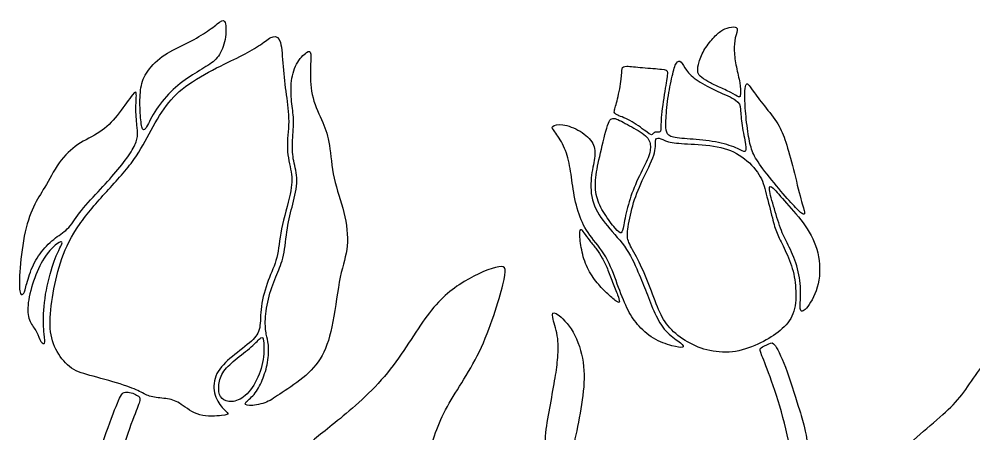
# Model space of a CAD drawing. Header units: millimetres. Extents: x -100 to 100, y -108 to 99.
# Drawn here: x 4.23 to 50.62, y -19.6 to 0.54 of the extents above; entities that cross this region are included whole.
import ezdxf

# ---------------------------------------------------------------- set-up
doc = ezdxf.new("R2010")
doc.units = ezdxf.units.MM
doc.header["$MEASUREMENT"] = 0

msp = doc.modelspace()

# ---------------------------------------------------------------- linework, layer by layer
at = {"color": 5, "linetype": 'ByBlock', "lineweight": -2}
for points, knots in [([(13.179, -0.182), (12.901, -0.357), (12.569, -0.534), (12.219, -0.707), (11.869, -0.88), (11.501, -1.05), (11.181, -1.283), (10.861, -1.517), (10.588, -1.814), (10.415, -2.084), (10.242, -2.355), (10.168, -2.599), (10.13, -2.901), (10.093, -3.204), (10.093, -3.564), (10.107, -3.895), (10.122, -4.226), (10.15, -4.526), (10.19, -4.693), (10.231, -4.859), (10.284, -4.891), (10.475, -4.608), (10.613, -4.293), (11.027, -3.632), (11.303, -3.285), (11.897, -2.698), (12.215, -2.457), (12.845, -2.044), (13.156, -1.87), (13.4, -1.709), (13.644, -1.548), (13.821, -1.4), (13.962, -1.174), (14.104, -0.947), (14.21, -0.643), (14.254, -0.328), (14.298, -0.014), (14.281, 0.312), (14.212, 0.425), (14.143, 0.538), (14.022, 0.439), (13.851, 0.303), (13.679, 0.167), (13.457, -0.007), (13.179, -0.182)], [0, 0, 0, 0, 0.058824, 0.058824, 0.058824, 0.117647, 0.117647, 0.117647, 0.176471, 0.176471, 0.176471, 0.235294, 0.235294, 0.235294, 0.294118, 0.294118, 0.294118, 0.352941, 0.352941, 0.352941, 0.411765, 0.411765, 0.470588, 0.470588, 0.529412, 0.529412, 0.588235, 0.588235, 0.647059, 0.647059, 0.647059, 0.705882, 0.705882, 0.705882, 0.764706, 0.764706, 0.764706, 0.823529, 0.823529, 0.823529, 0.882353, 0.882353, 0.882353, 1, 1, 1, 1]), ([(37.996, -0.336), (37.846, -0.493), (37.678, -0.698), (37.548, -0.912), (37.417, -1.127), (37.323, -1.352), (37.267, -1.537), (37.211, -1.722), (37.192, -1.868), (37.2, -1.977), (37.207, -2.086), (37.241, -2.158), (37.324, -2.238), (37.408, -2.317), (37.542, -2.405), (37.695, -2.49), (37.848, -2.576), (38.019, -2.659), (38.214, -2.749), (38.409, -2.839), (38.629, -2.934), (38.803, -3.026), (38.978, -3.117), (39.107, -3.204), (39.18, -3.227), (39.253, -3.25), (39.269, -3.208), (39.276, -3.09), (39.283, -2.973), (39.279, -2.78), (39.241, -2.55), (39.202, -2.321), (39.129, -2.054), (39.02, -1.518), (38.984, -1.248), (38.975, -1.006), (38.966, -0.765), (38.983, -0.552), (39.025, -0.363), (39.067, -0.175), (39.134, -0.01), (39.109, 0.075), (39.083, 0.161), (38.966, 0.167), (38.834, 0.149), (38.703, 0.131), (38.557, 0.087), (38.418, 0.01), (38.279, -0.067), (38.146, -0.178), (37.996, -0.336)], [0, 0, 0, 0, 0.055556, 0.055556, 0.055556, 0.111111, 0.111111, 0.111111, 0.166667, 0.166667, 0.166667, 0.222222, 0.222222, 0.222222, 0.277778, 0.277778, 0.277778, 0.333333, 0.333333, 0.333333, 0.388889, 0.388889, 0.388889, 0.444444, 0.444444, 0.444444, 0.5, 0.5, 0.5, 0.555556, 0.555556, 0.555556, 0.611111, 0.611111, 0.666667, 0.666667, 0.666667, 0.722222, 0.722222, 0.722222, 0.777778, 0.777778, 0.777778, 0.833333, 0.833333, 0.833333, 0.888889, 0.888889, 0.888889, 1, 1, 1, 1]), ([(14.008, -1.74), (13.524, -1.984), (12.933, -2.302), (12.475, -2.62), (12.017, -2.938), (11.692, -3.257), (11.388, -3.662), (11.084, -4.067), (10.801, -4.558), (10.281, -5.51), (10.044, -5.969), (9.294, -6.963), (8.781, -7.497), (8.3, -8.031), (7.819, -8.565), (7.37, -9.099), (7.02, -9.642), (6.67, -10.185), (6.419, -10.737), (6.235, -11.297), (6.051, -11.858), (5.934, -12.427), (5.848, -12.972), (5.761, -13.516), (5.704, -14.036), (5.738, -14.477), (5.772, -14.917), (5.895, -15.278), (6.078, -15.603), (6.26, -15.928), (6.5, -16.218), (6.778, -16.406), (7.055, -16.593), (7.37, -16.678), (7.828, -16.802), (8.286, -16.926), (8.887, -17.088), (9.726, -17.364), (9.962, -17.477), (10.157, -17.576), (10.351, -17.675), (10.504, -17.76), (10.718, -17.806), (10.931, -17.852), (11.207, -17.859), (11.441, -17.898), (11.674, -17.937), (11.865, -18.008), (12.107, -18.167), (12.35, -18.326), (12.643, -18.574), (13.007, -18.676), (13.372, -18.779), (13.807, -18.736), (14.061, -18.705), (14.316, -18.673), (14.39, -18.652), (14.369, -18.602), (14.348, -18.553), (14.231, -18.475), (14.091, -18.312), (13.952, -18.149), (13.789, -17.902), (13.722, -17.608), (13.655, -17.315), (13.683, -16.975), (13.837, -16.673), (13.991, -16.371), (14.27, -16.105), (14.59, -15.84), (14.91, -15.575), (15.271, -15.309), (15.51, -15.092), (15.748, -14.875), (15.865, -14.705), (15.915, -14.439), (15.964, -14.174), (15.946, -13.814), (16.001, -13.407), (16.056, -13), (16.183, -12.547), (16.332, -12.153), (16.48, -11.759), (16.65, -11.423), (16.747, -11.034), (16.845, -10.645), (16.869, -10.203), (16.981, -9.651), (17.092, -9.099), (17.29, -8.438), (17.391, -7.966), (17.492, -7.494), (17.495, -7.211), (17.389, -6.546), (17.28, -6.164), (17.262, -5.747), (17.244, -5.329), (17.319, -4.877), (17.324, -4.438), (17.329, -3.999), (17.266, -3.575), (17.205, -3.131), (17.145, -2.687), (17.089, -2.224), (17.014, -1.312), (16.997, -0.862), (16.923, -0.604), (16.848, -0.346), (16.717, -0.279), (16.424, -0.35), (16.261, -0.488), (16.038, -0.645), (15.816, -0.802), (15.533, -0.979), (15.202, -1.152), (14.871, -1.326), (14.493, -1.496), (14.008, -1.74)], [0, 0, 0, 0, 0.02381, 0.02381, 0.02381, 0.047619, 0.047619, 0.047619, 0.071429, 0.071429, 0.095238, 0.095238, 0.119048, 0.119048, 0.119048, 0.142857, 0.142857, 0.142857, 0.166667, 0.166667, 0.166667, 0.190476, 0.190476, 0.190476, 0.214286, 0.214286, 0.214286, 0.238095, 0.238095, 0.238095, 0.261905, 0.261905, 0.261905, 0.285714, 0.285714, 0.285714, 0.309524, 0.309524, 0.333333, 0.333333, 0.333333, 0.357143, 0.357143, 0.357143, 0.380952, 0.380952, 0.380952, 0.404762, 0.404762, 0.404762, 0.428571, 0.428571, 0.428571, 0.452381, 0.452381, 0.452381, 0.47619, 0.47619, 0.47619, 0.5, 0.5, 0.5, 0.52381, 0.52381, 0.52381, 0.547619, 0.547619, 0.547619, 0.571429, 0.571429, 0.571429, 0.595238, 0.595238, 0.595238, 0.619048, 0.619048, 0.619048, 0.642857, 0.642857, 0.642857, 0.666667, 0.666667, 0.666667, 0.690476, 0.690476, 0.690476, 0.714286, 0.714286, 0.714286, 0.738095, 0.738095, 0.738095, 0.761905, 0.761905, 0.785714, 0.785714, 0.785714, 0.809524, 0.809524, 0.809524, 0.833333, 0.833333, 0.833333, 0.857143, 0.857143, 0.880952, 0.880952, 0.880952, 0.904762, 0.904762, 0.928571, 0.928571, 0.928571, 0.952381, 0.952381, 0.952381, 1, 1, 1, 1]), ([(16.744, -11.862), (16.615, -12.169), (16.473, -12.53), (16.372, -12.913), (16.272, -13.297), (16.211, -13.704), (16.194, -14.024), (16.176, -14.344), (16.201, -14.577), (16.236, -14.758), (16.272, -14.938), (16.318, -15.065), (16.337, -15.286), (16.356, -15.507), (16.349, -15.822), (16.298, -16.125), (16.247, -16.427), (16.151, -16.717), (16.04, -16.984), (15.928, -17.251), (15.801, -17.495), (15.644, -17.679), (15.486, -17.863), (15.299, -17.987), (15.235, -18.075), (15.172, -18.163), (15.232, -18.216), (15.417, -18.22), (15.603, -18.223), (15.914, -18.177), (16.16, -18.089), (16.406, -18.001), (16.586, -17.87), (17.202, -17.46), (17.637, -17.18), (18.013, -16.873), (18.39, -16.565), (18.708, -16.229), (18.947, -15.796), (19.186, -15.362), (19.345, -14.832), (19.474, -14.144), (19.603, -13.456), (19.702, -12.611), (19.831, -11.987), (19.96, -11.363), (20.119, -10.959), (20.165, -10.471), (20.211, -9.983), (20.144, -9.41), (20.006, -8.85), (19.868, -8.289), (19.66, -7.741), (19.536, -7.179), (19.412, -6.616), (19.373, -6.04), (19.304, -5.594), (19.235, -5.149), (19.136, -4.834), (18.982, -4.475), (18.828, -4.116), (18.62, -3.713), (18.507, -3.285), (18.393, -2.857), (18.376, -2.404), (18.379, -2.022), (18.383, -1.64), (18.408, -1.329), (18.394, -1.167), (18.379, -1.004), (18.326, -0.99), (18.194, -1.085), (18.061, -1.181), (17.849, -1.386), (17.704, -1.651), (17.559, -1.916), (17.481, -2.242), (17.453, -2.581), (17.424, -2.921), (17.446, -3.274), (17.479, -3.577), (17.513, -3.879), (17.559, -4.13), (17.561, -4.445), (17.562, -4.76), (17.52, -5.138), (17.508, -5.463), (17.495, -5.789), (17.513, -6.061), (17.626, -6.638), (17.722, -6.942), (17.72, -7.297), (17.718, -7.653), (17.619, -8.059), (17.522, -8.443), (17.424, -8.827), (17.329, -9.188), (17.26, -9.619), (17.192, -10.05), (17.15, -10.551), (17.071, -10.927), (16.991, -11.304), (16.874, -11.556), (16.744, -11.862)], [0, 0, 0, 0, 0.027778, 0.027778, 0.027778, 0.055556, 0.055556, 0.055556, 0.083333, 0.083333, 0.083333, 0.111111, 0.111111, 0.111111, 0.138889, 0.138889, 0.138889, 0.166667, 0.166667, 0.166667, 0.194444, 0.194444, 0.194444, 0.222222, 0.222222, 0.222222, 0.25, 0.25, 0.25, 0.277778, 0.277778, 0.277778, 0.305556, 0.305556, 0.333333, 0.333333, 0.333333, 0.361111, 0.361111, 0.361111, 0.388889, 0.388889, 0.388889, 0.416667, 0.416667, 0.416667, 0.444444, 0.444444, 0.444444, 0.472222, 0.472222, 0.472222, 0.5, 0.5, 0.5, 0.527778, 0.527778, 0.527778, 0.555556, 0.555556, 0.555556, 0.583333, 0.583333, 0.583333, 0.611111, 0.611111, 0.611111, 0.638889, 0.638889, 0.638889, 0.666667, 0.666667, 0.666667, 0.694444, 0.694444, 0.694444, 0.722222, 0.722222, 0.722222, 0.75, 0.75, 0.75, 0.777778, 0.777778, 0.777778, 0.805556, 0.805556, 0.805556, 0.833333, 0.833333, 0.861111, 0.861111, 0.861111, 0.888889, 0.888889, 0.888889, 0.916667, 0.916667, 0.916667, 0.944444, 0.944444, 0.944444, 1, 1, 1, 1]), ([(33.482, -2.381), (33.448, -2.651), (33.374, -3.047), (33.234, -3.62), (33.166, -3.798), (33.148, -3.909), (33.13, -4.019), (33.16, -4.063), (33.309, -4.128), (33.458, -4.194), (33.726, -4.281), (34.005, -4.442), (34.283, -4.603), (34.571, -4.837), (34.739, -4.958), (34.907, -5.079), (34.954, -5.086), (34.992, -5.06), (35.031, -5.035), (35.061, -4.978), (35.165, -4.935), (35.239, -4.948), (35.294, -4.951), (35.349, -4.955), (35.386, -4.948), (35.4, -4.829), (35.413, -4.71), (35.403, -4.479), (35.44, -4.101), (35.477, -3.724), (35.561, -3.201), (35.624, -2.82), (35.688, -2.44), (35.732, -2.202), (35.723, -2.071), (35.715, -1.94), (35.655, -1.917), (35.438, -1.893), (35.222, -1.87), (34.85, -1.846), (34.523, -1.816), (34.196, -1.786), (33.914, -1.749), (33.752, -1.749), (33.589, -1.749), (33.545, -1.786), (33.527, -1.876), (33.508, -1.967), (33.515, -2.111), (33.482, -2.381)], [0, 0, 0, 0, 0.055556, 0.055556, 0.111111, 0.111111, 0.111111, 0.166667, 0.166667, 0.166667, 0.222222, 0.222222, 0.222222, 0.277778, 0.277778, 0.277778, 0.333333, 0.333333, 0.333333, 0.388889, 0.388889, 0.444444, 0.444444, 0.444444, 0.5, 0.5, 0.5, 0.555556, 0.555556, 0.555556, 0.611111, 0.611111, 0.611111, 0.666667, 0.666667, 0.666667, 0.722222, 0.722222, 0.722222, 0.777778, 0.777778, 0.777778, 0.833333, 0.833333, 0.833333, 0.888889, 0.888889, 0.888889, 1, 1, 1, 1]), ([(35.956, -2.239), (35.886, -2.544), (35.805, -2.933), (35.695, -3.711), (35.665, -4.1), (35.655, -4.38), (35.645, -4.66), (35.655, -4.831), (35.738, -5.075), (35.812, -5.149), (36.023, -5.196), (36.235, -5.243), (36.583, -5.263), (37.375, -5.327), (37.817, -5.371), (38.203, -5.451), (38.589, -5.532), (38.917, -5.649), (39.127, -5.743), (39.337, -5.837), (39.427, -5.907), (39.482, -5.89), (39.538, -5.874), (39.558, -5.77), (39.524, -5.538), (39.491, -5.307), (39.404, -4.948), (39.355, -4.633), (39.306, -4.318), (39.296, -4.046), (39.256, -3.647), (39.226, -3.52), (39.04, -3.39), (38.854, -3.261), (38.512, -3.131), (38.168, -2.973), (37.824, -2.815), (37.479, -2.631), (37.216, -2.455), (36.952, -2.279), (36.771, -2.111), (36.649, -1.947), (36.526, -1.783), (36.463, -1.622), (36.389, -1.546), (36.315, -1.471), (36.231, -1.481), (36.159, -1.596), (36.087, -1.712), (36.027, -1.933), (35.956, -2.239)], [0, 0, 0, 0, 0.052632, 0.052632, 0.105263, 0.105263, 0.105263, 0.157895, 0.157895, 0.210526, 0.210526, 0.210526, 0.263158, 0.263158, 0.315789, 0.315789, 0.315789, 0.368421, 0.368421, 0.368421, 0.421053, 0.421053, 0.421053, 0.473684, 0.473684, 0.473684, 0.526316, 0.526316, 0.526316, 0.578947, 0.578947, 0.631579, 0.631579, 0.631579, 0.684211, 0.684211, 0.684211, 0.736842, 0.736842, 0.736842, 0.789474, 0.789474, 0.789474, 0.842105, 0.842105, 0.842105, 0.894737, 0.894737, 0.894737, 1, 1, 1, 1]), ([(40.278, -6.612), (40.504, -6.923), (40.836, -7.336), (41.133, -7.688), (41.431, -8.04), (41.694, -8.331), (41.883, -8.533), (42.071, -8.736), (42.186, -8.848), (42.348, -8.957), (42.397, -8.954), (42.387, -8.854), (42.377, -8.754), (42.308, -8.558), (42.207, -8.185), (42.107, -7.812), (41.974, -7.262), (41.846, -6.758), (41.718, -6.254), (41.594, -5.796), (41.367, -5.085), (41.265, -4.832), (41.089, -4.551), (40.913, -4.269), (40.663, -3.959), (40.442, -3.678), (40.22, -3.397), (40.028, -3.145), (39.771, -2.787), (39.707, -2.679), (39.655, -2.633), (39.602, -2.587), (39.56, -2.602), (39.533, -2.674), (39.506, -2.746), (39.494, -2.876), (39.491, -3.079), (39.488, -3.283), (39.493, -3.561), (39.52, -3.916), (39.548, -4.271), (39.598, -4.701), (39.704, -5.382), (39.759, -5.632), (39.847, -5.862), (39.934, -6.091), (40.053, -6.301), (40.278, -6.612)], [0, 0, 0, 0, 0.055556, 0.055556, 0.055556, 0.111111, 0.111111, 0.111111, 0.166667, 0.166667, 0.222222, 0.222222, 0.222222, 0.277778, 0.277778, 0.277778, 0.333333, 0.333333, 0.333333, 0.388889, 0.388889, 0.444444, 0.444444, 0.444444, 0.5, 0.5, 0.5, 0.555556, 0.555556, 0.611111, 0.611111, 0.611111, 0.666667, 0.666667, 0.666667, 0.722222, 0.722222, 0.722222, 0.777778, 0.777778, 0.777778, 0.833333, 0.833333, 0.888889, 0.888889, 0.888889, 1, 1, 1, 1]), ([(9.664, -5.907), (9.506, -6.157), (9.28, -6.457), (8.778, -7.069), (8.502, -7.38), (8.185, -7.718), (7.869, -8.056), (7.511, -8.42), (7.253, -8.747), (6.995, -9.074), (6.836, -9.364), (6.643, -9.573), (6.451, -9.782), (6.224, -9.909), (5.993, -10.088), (5.761, -10.266), (5.524, -10.496), (5.321, -10.758), (5.117, -11.02), (4.947, -11.313), (4.82, -11.623), (4.693, -11.932), (4.608, -12.257), (4.551, -12.466), (4.495, -12.675), (4.466, -12.767), (4.415, -12.813), (4.364, -12.859), (4.29, -12.859), (4.258, -12.661), (4.226, -12.463), (4.237, -12.066), (4.279, -11.536), (4.321, -11.005), (4.396, -10.341), (4.52, -9.789), (4.643, -9.237), (4.817, -8.799), (5.167, -8.102), (5.344, -7.844), (5.552, -7.485), (5.761, -7.126), (6.001, -6.666), (6.277, -6.307), (6.553, -5.948), (6.864, -5.69), (7.213, -5.474), (7.561, -5.258), (7.947, -5.085), (8.265, -4.855), (8.583, -4.625), (8.834, -4.339), (9.085, -4.014), (9.336, -3.688), (9.588, -3.324), (9.732, -3.144), (9.877, -2.963), (9.916, -2.967), (9.922, -3.117), (9.927, -3.267), (9.899, -3.564), (9.902, -3.869), (9.906, -4.173), (9.941, -4.484), (9.962, -4.717), (9.984, -4.951), (9.991, -5.106), (9.95, -5.283), (9.909, -5.46), (9.821, -5.658), (9.664, -5.907)], [0, 0, 0, 0, 0.04, 0.04, 0.08, 0.08, 0.08, 0.12, 0.12, 0.12, 0.16, 0.16, 0.16, 0.2, 0.2, 0.2, 0.24, 0.24, 0.24, 0.28, 0.28, 0.28, 0.32, 0.32, 0.32, 0.36, 0.36, 0.36, 0.4, 0.4, 0.4, 0.44, 0.44, 0.44, 0.48, 0.48, 0.48, 0.52, 0.52, 0.56, 0.56, 0.56, 0.6, 0.6, 0.6, 0.64, 0.64, 0.64, 0.68, 0.68, 0.68, 0.72, 0.72, 0.72, 0.76, 0.76, 0.76, 0.8, 0.8, 0.8, 0.84, 0.84, 0.84, 0.88, 0.88, 0.88, 0.92, 0.92, 0.92, 1, 1, 1, 1]), ([(34.355, -11.868), (34.201, -11.499), (34.01, -11.049), (33.738, -10.642), (33.467, -10.234), (33.115, -9.869), (32.511, -9.141), (32.26, -8.779), (32.129, -8.38), (31.998, -7.981), (31.988, -7.545), (32.025, -7.171), (32.062, -6.797), (32.146, -6.485), (32.182, -6.216), (32.219, -5.946), (32.209, -5.718), (32.094, -5.5), (31.978, -5.282), (31.757, -5.074), (31.485, -4.909), (31.213, -4.745), (30.891, -4.624), (30.395, -4.557), (30.221, -4.611), (30.159, -4.668), (30.097, -4.725), (30.147, -4.785), (30.259, -4.94), (30.372, -5.094), (30.546, -5.342), (30.68, -5.627), (30.814, -5.912), (30.908, -6.234), (30.975, -6.584), (31.042, -6.935), (31.083, -7.314), (31.148, -7.721), (31.213, -8.129), (31.304, -8.564), (31.559, -9.312), (31.723, -9.624), (31.956, -9.946), (32.189, -10.268), (32.491, -10.6), (32.726, -11.004), (32.96, -11.408), (33.128, -11.884), (33.45, -12.76), (33.604, -13.159), (33.913, -13.799), (34.067, -14.04), (34.483, -14.527), (34.744, -14.772), (35.045, -14.951), (35.345, -15.13), (35.683, -15.244), (35.942, -15.316), (36.2, -15.388), (36.377, -15.419), (36.453, -15.395), (36.528, -15.372), (36.502, -15.295), (36.357, -15.177), (36.213, -15.06), (35.952, -14.902), (35.732, -14.684), (35.512, -14.466), (35.335, -14.188), (35.177, -13.866), (35.019, -13.544), (34.882, -13.179), (34.754, -12.852), (34.627, -12.525), (34.51, -12.236), (34.355, -11.868)], [0, 0, 0, 0, 0.035714, 0.035714, 0.035714, 0.071429, 0.071429, 0.107143, 0.107143, 0.107143, 0.142857, 0.142857, 0.142857, 0.178571, 0.178571, 0.178571, 0.214286, 0.214286, 0.214286, 0.25, 0.25, 0.25, 0.285714, 0.285714, 0.321429, 0.321429, 0.321429, 0.357143, 0.357143, 0.357143, 0.392857, 0.392857, 0.392857, 0.428571, 0.428571, 0.428571, 0.464286, 0.464286, 0.464286, 0.5, 0.5, 0.535714, 0.535714, 0.535714, 0.571429, 0.571429, 0.571429, 0.607143, 0.607143, 0.642857, 0.642857, 0.678571, 0.678571, 0.714286, 0.714286, 0.714286, 0.75, 0.75, 0.75, 0.785714, 0.785714, 0.785714, 0.821429, 0.821429, 0.821429, 0.857143, 0.857143, 0.857143, 0.892857, 0.892857, 0.892857, 0.928571, 0.928571, 0.928571, 1, 1, 1, 1]), ([(32.476, -5.959), (32.368, -6.427), (32.281, -6.806), (32.244, -7.148), (32.207, -7.49), (32.221, -7.795), (32.293, -8.082), (32.365, -8.368), (32.496, -8.637), (32.663, -8.903), (32.831, -9.17), (33.036, -9.435), (33.185, -9.606), (33.334, -9.777), (33.428, -9.854), (33.483, -9.832), (33.539, -9.81), (33.555, -9.69), (33.602, -9.445), (33.649, -9.2), (33.727, -8.831), (33.829, -8.466), (33.931, -8.1), (34.059, -7.738), (34.229, -7.361), (34.401, -6.984), (34.615, -6.591), (34.741, -6.299), (34.867, -6.008), (34.904, -5.817), (34.897, -5.637), (34.89, -5.458), (34.84, -5.29), (34.659, -5.124), (34.478, -4.958), (34.166, -4.794), (33.884, -4.638), (33.602, -4.482), (33.351, -4.334), (33.182, -4.292), (33.012, -4.251), (32.925, -4.314), (32.818, -4.624), (32.71, -4.935), (32.583, -5.491), (32.476, -5.959)], [0, 0, 0, 0, 0.0625, 0.0625, 0.0625, 0.125, 0.125, 0.125, 0.1875, 0.1875, 0.1875, 0.25, 0.25, 0.25, 0.3125, 0.3125, 0.3125, 0.375, 0.375, 0.375, 0.4375, 0.4375, 0.4375, 0.5, 0.5, 0.5, 0.5625, 0.5625, 0.5625, 0.625, 0.625, 0.625, 0.6875, 0.6875, 0.6875, 0.75, 0.75, 0.75, 0.8125, 0.8125, 0.8125, 0.875, 0.875, 0.875, 1, 1, 1, 1]), ([(40.824, -9.104), (40.738, -8.774), (40.621, -8.321), (40.525, -7.953), (40.43, -7.584), (40.356, -7.299), (40.17, -6.999), (39.984, -6.698), (39.685, -6.383), (39.343, -6.145), (39.001, -5.907), (38.616, -5.746), (38.148, -5.656), (37.68, -5.565), (37.13, -5.545), (36.708, -5.521), (36.285, -5.498), (35.99, -5.471), (35.774, -5.412), (35.557, -5.354), (35.42, -5.263), (35.321, -5.241), (35.222, -5.22), (35.162, -5.267), (35.148, -5.394), (35.135, -5.521), (35.168, -5.729), (35.061, -6.068), (34.954, -6.407), (34.706, -6.876), (34.506, -7.302), (34.307, -7.728), (34.156, -8.11), (34.04, -8.519), (33.924, -8.928), (33.844, -9.364), (33.805, -9.658), (33.767, -9.951), (33.77, -10.102), (33.856, -10.31), (33.941, -10.518), (34.109, -10.783), (34.464, -11.477), (34.652, -11.906), (34.821, -12.339), (34.991, -12.771), (35.142, -13.207), (35.298, -13.564), (35.453, -13.921), (35.614, -14.2), (35.844, -14.455), (36.074, -14.709), (36.372, -14.941), (36.703, -15.13), (37.033, -15.32), (37.395, -15.467), (37.791, -15.553), (38.186, -15.638), (38.616, -15.662), (39.04, -15.591), (39.464, -15.521), (39.883, -15.357), (40.621, -14.995), (40.94, -14.797), (41.209, -14.572), (41.479, -14.347), (41.701, -14.096), (41.825, -13.772), (41.949, -13.449), (41.976, -13.053), (41.962, -12.672), (41.949, -12.292), (41.895, -11.926), (41.791, -11.569), (41.687, -11.212), (41.533, -10.863), (41.396, -10.578), (41.258, -10.293), (41.137, -10.072), (41.05, -9.857), (40.963, -9.643), (40.909, -9.435), (40.824, -9.104)], [0, 0, 0, 0, 0.034483, 0.034483, 0.034483, 0.068966, 0.068966, 0.068966, 0.103448, 0.103448, 0.103448, 0.137931, 0.137931, 0.137931, 0.172414, 0.172414, 0.172414, 0.206897, 0.206897, 0.206897, 0.241379, 0.241379, 0.241379, 0.275862, 0.275862, 0.275862, 0.310345, 0.310345, 0.310345, 0.344828, 0.344828, 0.344828, 0.37931, 0.37931, 0.37931, 0.413793, 0.413793, 0.413793, 0.448276, 0.448276, 0.448276, 0.482759, 0.482759, 0.517241, 0.517241, 0.517241, 0.551724, 0.551724, 0.551724, 0.586207, 0.586207, 0.586207, 0.62069, 0.62069, 0.62069, 0.655172, 0.655172, 0.655172, 0.689655, 0.689655, 0.689655, 0.724138, 0.724138, 0.758621, 0.758621, 0.758621, 0.793103, 0.793103, 0.793103, 0.827586, 0.827586, 0.827586, 0.862069, 0.862069, 0.862069, 0.896552, 0.896552, 0.896552, 0.931034, 0.931034, 0.931034, 1, 1, 1, 1]), ([(42.422, -9.495), (42.144, -9.094), (41.802, -8.725), (41.518, -8.404), (41.235, -8.082), (41.01, -7.807), (40.868, -7.676), (40.725, -7.545), (40.665, -7.559), (40.686, -7.748), (40.708, -7.937), (40.812, -8.303), (40.921, -8.675), (41.03, -9.047), (41.144, -9.426), (41.263, -9.725), (41.382, -10.023), (41.506, -10.241), (41.647, -10.536), (41.788, -10.831), (41.946, -11.204), (42.048, -11.584), (42.15, -11.965), (42.197, -12.354), (42.197, -12.719), (42.197, -13.085), (42.15, -13.427), (42.192, -13.566), (42.234, -13.705), (42.365, -13.641), (42.72, -13.179), (42.945, -12.78), (43.051, -12.31), (43.156, -11.841), (43.143, -11.301), (43.029, -10.815), (42.915, -10.328), (42.7, -9.896), (42.422, -9.495)], [0, 0, 0, 0, 0.071429, 0.071429, 0.071429, 0.142857, 0.142857, 0.142857, 0.214286, 0.214286, 0.214286, 0.285714, 0.285714, 0.285714, 0.357143, 0.357143, 0.357143, 0.428571, 0.428571, 0.428571, 0.5, 0.5, 0.5, 0.571429, 0.571429, 0.571429, 0.642857, 0.642857, 0.642857, 0.714286, 0.714286, 0.785714, 0.785714, 0.785714, 0.857143, 0.857143, 0.857143, 1, 1, 1, 1]), ([(33.058, -12.227), (32.969, -12), (32.888, -11.775), (32.807, -11.58), (32.726, -11.385), (32.643, -11.219), (32.558, -11.065), (32.472, -10.912), (32.384, -10.771), (32.281, -10.633), (32.177, -10.494), (32.06, -10.359), (31.949, -10.219), (31.839, -10.08), (31.735, -9.938), (31.668, -9.837), (31.601, -9.737), (31.57, -9.678), (31.505, -9.669), (31.47, -9.72), (31.469, -9.895), (31.468, -10.07), (31.502, -10.37), (31.561, -10.667), (31.621, -10.964), (31.706, -11.257), (31.838, -11.53), (31.969, -11.802), (32.147, -12.054), (32.494, -12.476), (32.664, -12.647), (32.834, -12.806), (33.004, -12.966), (33.175, -13.113), (33.272, -13.178), (33.369, -13.242), (33.393, -13.224), (33.391, -13.108), (33.366, -13.011), (33.305, -12.848), (33.244, -12.684), (33.146, -12.454), (33.058, -12.227)], [0, 0, 0, 0, 0.0625, 0.0625, 0.0625, 0.125, 0.125, 0.125, 0.1875, 0.1875, 0.1875, 0.25, 0.25, 0.25, 0.3125, 0.3125, 0.3125, 0.375, 0.375, 0.4375, 0.4375, 0.4375, 0.5, 0.5, 0.5, 0.5625, 0.5625, 0.5625, 0.625, 0.625, 0.6875, 0.6875, 0.6875, 0.75, 0.75, 0.75, 0.8125, 0.8125, 0.875, 0.875, 0.875, 1, 1, 1, 1]), ([(6.078, -10.857), (5.966, -11.115), (5.807, -11.536), (5.552, -12.533), (5.457, -13.11), (5.423, -13.596), (5.39, -14.082), (5.418, -14.478), (5.471, -15.005), (5.496, -15.136), (5.468, -15.191), (5.439, -15.246), (5.358, -15.225), (5.22, -15.005), (5.163, -14.807), (4.976, -14.471), (4.845, -14.333), (4.758, -14.139), (4.672, -13.944), (4.629, -13.693), (4.659, -13.354), (4.689, -13.014), (4.792, -12.586), (4.932, -12.176), (5.071, -11.766), (5.248, -11.373), (5.439, -11.073), (5.63, -10.772), (5.835, -10.563), (6.136, -10.309), (6.231, -10.263), (6.277, -10.272), (6.323, -10.28), (6.32, -10.344), (6.286, -10.424), (6.253, -10.503), (6.189, -10.599), (6.078, -10.857)], [0, 0, 0, 0, 0.066667, 0.066667, 0.133333, 0.133333, 0.133333, 0.2, 0.2, 0.266667, 0.266667, 0.266667, 0.333333, 0.333333, 0.4, 0.4, 0.466667, 0.466667, 0.466667, 0.533333, 0.533333, 0.533333, 0.6, 0.6, 0.6, 0.666667, 0.666667, 0.666667, 0.733333, 0.733333, 0.8, 0.8, 0.8, 0.866667, 0.866667, 0.866667, 1, 1, 1, 1]), ([(19.699, -18.956), (20.413, -18.376), (21.354, -17.569), (22.118, -16.636), (22.882, -15.702), (23.469, -14.641), (24.052, -13.863), (24.636, -13.085), (25.216, -12.59), (25.849, -12.204), (26.482, -11.819), (27.168, -11.543), (27.529, -11.486), (27.89, -11.43), (27.925, -11.592), (27.734, -12.356), (27.543, -13.12), (27.126, -14.485), (26.588, -15.599), (26.051, -16.713), (25.393, -17.576), (24.947, -18.429), (24.502, -19.281), (24.268, -20.123), (23.999, -20.848), (23.731, -21.573), (23.426, -22.181), (23.083, -22.687), (22.74, -23.192), (22.358, -23.596), (21.86, -24.094), (21.361, -24.593), (20.746, -25.187), (20.063, -25.763), (19.381, -26.34), (18.631, -26.899), (17.899, -27.447), (17.167, -27.995), (16.452, -28.533), (16.063, -28.826), (15.674, -29.12), (15.611, -29.169), (15.565, -28.978), (15.519, -28.787), (15.49, -28.356), (15.565, -27.62), (15.639, -26.885), (15.816, -25.845), (16.063, -24.862), (16.311, -23.878), (16.629, -22.952), (16.965, -22.192), (17.301, -21.431), (17.655, -20.837), (18.076, -20.363), (18.496, -19.889), (18.984, -19.535), (19.699, -18.956)], [0, 0, 0, 0, 0.05, 0.05, 0.05, 0.1, 0.1, 0.1, 0.15, 0.15, 0.15, 0.2, 0.2, 0.2, 0.25, 0.25, 0.25, 0.3, 0.3, 0.3, 0.35, 0.35, 0.35, 0.4, 0.4, 0.4, 0.45, 0.45, 0.45, 0.5, 0.5, 0.5, 0.55, 0.55, 0.55, 0.6, 0.6, 0.6, 0.65, 0.65, 0.65, 0.7, 0.7, 0.7, 0.75, 0.75, 0.75, 0.8, 0.8, 0.8, 0.85, 0.85, 0.85, 0.9, 0.9, 0.9, 1, 1, 1, 1]), ([(30.271, -16.877), (30.209, -17.253), (30.125, -17.719), (30.038, -18.18), (29.951, -18.641), (29.86, -19.097), (29.822, -19.545), (29.783, -19.993), (29.797, -20.432), (29.855, -20.851), (29.914, -21.27), (30.018, -21.669), (30.161, -22.08), (30.303, -22.491), (30.484, -22.913), (30.633, -23.172), (30.783, -23.43), (30.9, -23.524), (30.967, -23.527), (31.034, -23.53), (31.051, -23.443), (31.034, -23.234), (31.017, -23.024), (30.967, -22.692), (30.943, -21.844), (30.97, -21.327), (31.046, -20.814), (31.121, -20.301), (31.245, -19.791), (31.361, -19.237), (31.477, -18.682), (31.584, -18.081), (31.639, -17.523), (31.695, -16.965), (31.698, -16.448), (31.599, -15.93), (31.5, -15.412), (31.299, -14.892), (31.046, -14.502), (30.793, -14.111), (30.487, -13.849), (30.316, -13.759), (30.145, -13.668), (30.109, -13.749), (30.152, -13.952), (30.196, -14.155), (30.32, -14.48), (30.377, -14.83), (30.434, -15.181), (30.424, -15.556), (30.399, -15.887), (30.373, -16.217), (30.333, -16.502), (30.271, -16.877)], [0, 0, 0, 0, 0.052632, 0.052632, 0.052632, 0.105263, 0.105263, 0.105263, 0.157895, 0.157895, 0.157895, 0.210526, 0.210526, 0.210526, 0.263158, 0.263158, 0.263158, 0.315789, 0.315789, 0.315789, 0.368421, 0.368421, 0.368421, 0.421053, 0.421053, 0.473684, 0.473684, 0.473684, 0.526316, 0.526316, 0.526316, 0.578947, 0.578947, 0.578947, 0.631579, 0.631579, 0.631579, 0.684211, 0.684211, 0.684211, 0.736842, 0.736842, 0.736842, 0.789474, 0.789474, 0.789474, 0.842105, 0.842105, 0.842105, 0.894737, 0.894737, 0.894737, 1, 1, 1, 1]), ([(15.506, -15.375), (15.281, -15.571), (14.984, -15.79), (14.728, -16.002), (14.471, -16.215), (14.256, -16.42), (14.123, -16.636), (13.991, -16.851), (13.941, -17.078), (13.927, -17.279), (13.913, -17.481), (13.934, -17.658), (14.097, -17.916), (14.238, -17.997), (14.418, -18.02), (14.599, -18.043), (14.818, -18.008), (15.046, -17.859), (15.274, -17.711), (15.511, -17.449), (15.697, -17.111), (15.883, -16.773), (16.017, -16.36), (16.077, -15.988), (16.137, -15.617), (16.123, -15.288), (16.104, -15.102), (16.084, -14.917), (16.059, -14.874), (15.971, -14.94), (15.883, -15.005), (15.73, -15.178), (15.506, -15.375)], [0, 0, 0, 0, 0.083333, 0.083333, 0.083333, 0.166667, 0.166667, 0.166667, 0.25, 0.25, 0.25, 0.333333, 0.333333, 0.416667, 0.416667, 0.416667, 0.5, 0.5, 0.5, 0.583333, 0.583333, 0.583333, 0.666667, 0.666667, 0.666667, 0.75, 0.75, 0.75, 0.833333, 0.833333, 0.833333, 1, 1, 1, 1]), ([(42.136, -18.428), (41.996, -17.984), (41.758, -17.199), (41.537, -16.586), (41.316, -15.972), (41.111, -15.529), (40.977, -15.33), (40.843, -15.13), (40.779, -15.174), (40.657, -15.229), (40.534, -15.285), (40.353, -15.352), (40.274, -15.42), (40.196, -15.489), (40.219, -15.56), (40.316, -15.804), (40.414, -16.049), (40.585, -16.468), (40.787, -17.04), (40.99, -17.612), (41.225, -18.336), (41.413, -19.079), (41.601, -19.822), (41.742, -20.583), (41.817, -21.339), (41.892, -22.095), (41.902, -22.846), (41.879, -23.648), (41.856, -24.449), (41.798, -25.301), (41.708, -26.255), (41.617, -27.209), (41.493, -28.265), (41.363, -29.29), (41.232, -30.314), (41.094, -31.307), (40.99, -32.225), (40.886, -33.144), (40.816, -33.989), (40.769, -34.688), (40.722, -35.388), (40.699, -35.941), (40.689, -36.283), (40.678, -36.625), (40.682, -36.756), (40.762, -36.776), (40.839, -36.665), (40.932, -36.481), (41.024, -36.296), (41.131, -36.038), (41.259, -35.82), (41.386, -35.602), (41.534, -35.425), (41.607, -35.285), (41.681, -35.146), (41.681, -35.046), (41.678, -34.702), (41.674, -34.358), (41.668, -33.771), (41.747, -32.836), (41.825, -31.9), (41.99, -30.616), (42.152, -29.253), (42.315, -27.89), (42.476, -26.448), (42.593, -25.177), (42.711, -23.906), (42.784, -22.806), (42.737, -21.818), (42.691, -20.831), (42.523, -19.956), (42.419, -19.466), (42.315, -18.976), (42.275, -18.873), (42.136, -18.428)], [0, 0, 0, 0, 0.038462, 0.038462, 0.038462, 0.076923, 0.076923, 0.076923, 0.115385, 0.115385, 0.115385, 0.153846, 0.153846, 0.153846, 0.192308, 0.192308, 0.192308, 0.230769, 0.230769, 0.230769, 0.269231, 0.269231, 0.269231, 0.307692, 0.307692, 0.307692, 0.346154, 0.346154, 0.346154, 0.384615, 0.384615, 0.384615, 0.423077, 0.423077, 0.423077, 0.461538, 0.461538, 0.461538, 0.5, 0.5, 0.5, 0.538462, 0.538462, 0.538462, 0.576923, 0.576923, 0.615385, 0.615385, 0.615385, 0.653846, 0.653846, 0.653846, 0.692308, 0.692308, 0.692308, 0.730769, 0.730769, 0.730769, 0.769231, 0.769231, 0.769231, 0.807692, 0.807692, 0.807692, 0.846154, 0.846154, 0.846154, 0.884615, 0.884615, 0.884615, 0.923077, 0.923077, 0.923077, 1, 1, 1, 1]), ([(46.122, -21.963), (45.936, -22.353), (45.735, -22.809), (45.51, -23.25), (45.286, -23.691), (45.038, -24.117), (44.674, -24.59), (44.31, -25.063), (43.83, -25.582), (43.485, -26.008), (43.14, -26.434), (42.928, -26.766), (42.781, -27.068), (42.633, -27.37), (42.55, -27.641), (42.471, -28.181), (42.392, -28.721), (42.318, -29.529), (42.236, -30.26), (42.154, -30.991), (42.063, -31.645), (42, -32.172), (41.936, -32.698), (41.899, -33.097), (41.859, -33.835), (41.855, -34.174), (41.862, -34.366), (41.869, -34.559), (41.886, -34.606), (41.946, -34.588), (42.006, -34.569), (42.11, -34.486), (42.382, -34.137), (42.653, -33.788), (43.093, -33.174), (43.515, -32.586), (43.938, -31.997), (44.344, -31.434), (44.763, -30.861), (45.182, -30.287), (45.614, -29.704), (46.198, -28.953), (46.781, -28.201), (47.516, -27.283), (48.118, -26.391), (48.72, -25.499), (49.189, -24.634), (49.923, -23.302), (50.188, -22.836), (50.45, -22.248), (50.711, -21.659), (50.97, -20.948), (51.164, -20.197), (51.359, -19.446), (51.489, -18.655), (51.635, -17.964), (51.781, -17.273), (51.942, -16.683), (52.118, -16.228), (52.294, -15.774), (52.485, -15.456), (52.559, -15.268), (52.633, -15.08), (52.589, -15.023), (52.247, -15.167), (51.949, -15.368), (51.65, -15.642), (51.352, -15.915), (51.053, -16.26), (50.787, -16.622), (50.52, -16.985), (50.286, -17.364), (50.026, -17.699), (49.766, -18.034), (49.481, -18.326), (49.105, -18.661), (48.73, -18.997), (48.264, -19.376), (47.839, -19.759), (47.415, -20.143), (47.033, -20.532), (46.756, -20.89), (46.48, -21.247), (46.309, -21.572), (46.122, -21.963)], [0, 0, 0, 0, 0.033333, 0.033333, 0.033333, 0.066667, 0.066667, 0.066667, 0.1, 0.1, 0.1, 0.133333, 0.133333, 0.133333, 0.166667, 0.166667, 0.166667, 0.2, 0.2, 0.2, 0.233333, 0.233333, 0.233333, 0.266667, 0.266667, 0.3, 0.3, 0.3, 0.333333, 0.333333, 0.333333, 0.366667, 0.366667, 0.366667, 0.4, 0.4, 0.4, 0.433333, 0.433333, 0.433333, 0.466667, 0.466667, 0.466667, 0.5, 0.5, 0.5, 0.533333, 0.533333, 0.566667, 0.566667, 0.566667, 0.6, 0.6, 0.6, 0.633333, 0.633333, 0.633333, 0.666667, 0.666667, 0.666667, 0.7, 0.7, 0.7, 0.733333, 0.733333, 0.766667, 0.766667, 0.766667, 0.8, 0.8, 0.8, 0.833333, 0.833333, 0.833333, 0.866667, 0.866667, 0.866667, 0.9, 0.9, 0.9, 0.933333, 0.933333, 0.933333, 1, 1, 1, 1]), ([(9.024, -34.28), (9.333, -35.662), (9.666, -37.109), (9.966, -38.318), (10.267, -39.528), (10.536, -40.5), (10.698, -41.034), (10.861, -41.568), (10.917, -41.664), (10.992, -41.692), (11.066, -41.721), (11.158, -41.682), (11.232, -41.538), (11.306, -41.395), (11.363, -41.148), (11.405, -40.911), (11.448, -40.674), (11.476, -40.447), (11.414, -40.039), (11.352, -39.63), (11.2, -39.04), (10.794, -37.406), (10.539, -36.363), (10.277, -35.234), (10.016, -34.106), (9.747, -32.893), (9.521, -31.749), (9.294, -30.605), (9.11, -29.53), (8.972, -28.557), (8.834, -27.585), (8.742, -26.715), (8.7, -25.827), (8.658, -24.939), (8.665, -24.034), (8.827, -22.262), (8.983, -21.396), (9.185, -20.634), (9.386, -19.872), (9.634, -19.214), (9.802, -18.775), (9.97, -18.337), (10.058, -18.117), (10.085, -17.979), (10.111, -17.842), (10.076, -17.785), (9.936, -17.711), (9.796, -17.636), (9.552, -17.544), (9.393, -17.569), (9.234, -17.594), (9.16, -17.735), (9.001, -18.112), (8.842, -18.489), (8.597, -19.101), (8.162, -20.462), (7.971, -21.212), (7.846, -22.027), (7.72, -22.842), (7.66, -23.723), (7.651, -24.626), (7.643, -25.53), (7.685, -26.457), (7.775, -27.399), (7.865, -28.342), (8.003, -29.3), (8.216, -30.439), (8.428, -31.578), (8.714, -32.897), (9.024, -34.28)], [0, 0, 0, 0, 0.04, 0.04, 0.04, 0.08, 0.08, 0.08, 0.12, 0.12, 0.12, 0.16, 0.16, 0.16, 0.2, 0.2, 0.2, 0.24, 0.24, 0.24, 0.28, 0.28, 0.32, 0.32, 0.32, 0.36, 0.36, 0.36, 0.4, 0.4, 0.4, 0.44, 0.44, 0.44, 0.48, 0.48, 0.52, 0.52, 0.52, 0.56, 0.56, 0.56, 0.6, 0.6, 0.6, 0.64, 0.64, 0.64, 0.68, 0.68, 0.68, 0.72, 0.72, 0.72, 0.76, 0.76, 0.8, 0.8, 0.8, 0.84, 0.84, 0.84, 0.88, 0.88, 0.88, 0.92, 0.92, 0.92, 1, 1, 1, 1])]:
    msp.add_open_spline(points, degree=3, knots=knots, dxfattribs=at)

doc.saveas('drawing.dxf')
